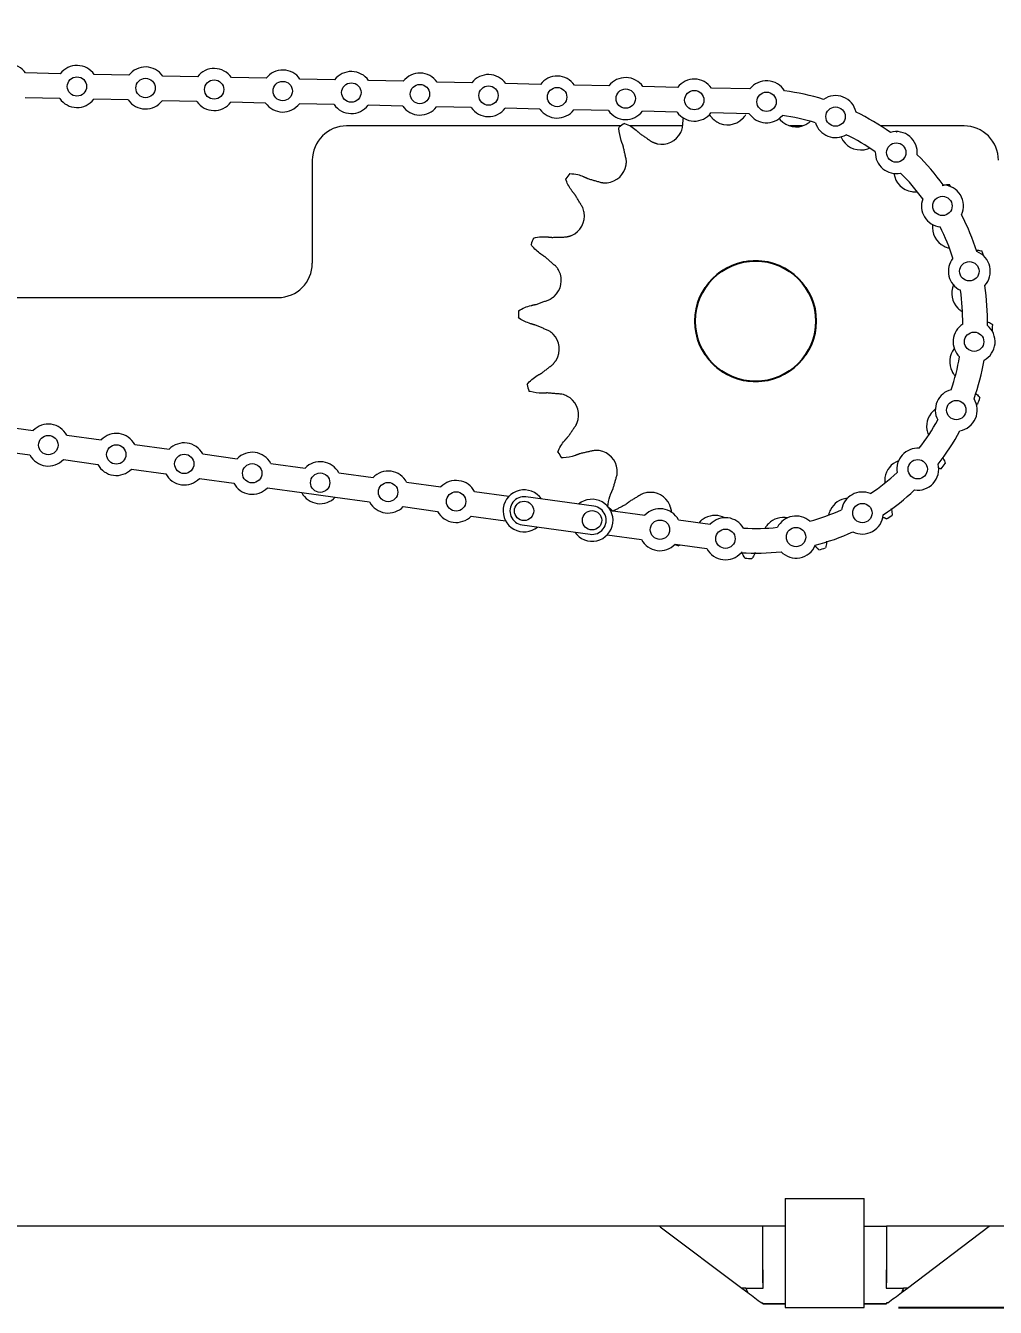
# Model space of a CAD drawing. Header units: inches. Extents: x 0.8 to 33.3, y 1.3 to 20.5.
# Drawn here: x 27.389 to 29.156, y 12.57 to 14.904 of the extents above; entities that cross this region are included whole.
import ezdxf

# ---------------------------------------------------------------- set-up
doc = ezdxf.new("R2010")
doc.units = ezdxf.units.IN
doc.header["$MEASUREMENT"] = 0
doc.header["$PDSIZE"] = -1
doc.layers.add('DIM', color=1, linetype='Continuous')
doc.styles.add('SLDTEXTSTYLE0', font='ARIAL.TTF', dxfattribs={"width": 0.7})
doc.dimstyles.new('SLDDIMSTYLE0', dxfattribs={"dimtxt": 0.15, "dimasz": 0.15, "dimexe": 0, "dimexo": 0.0625, "dimgap": 0.0375, "dimtad": 0, "dimtih": 1, "dimtoh": 1, "dimdec": 3, "dimlfac": 4, "dimrnd": 1e-09, "dimzin": 12, "dimdsep": 46, "dimtxsty": 'SLDTEXTSTYLE0', "dimsah": 1, "dimcen": 0.09, "dimadec": 0, "dimazin": 0, "dimtfac": 1, "dimtdec": 3, "dimtofl": 0, "dimtmove": 0, "dimatfit": 3, "dimfxl": 0, "dimtolj": 1, "dimtzin": 12, "dimarcsym": 0})

# ---------------------------------------------------------------- blocks, each defined once
blk = doc.blocks.new('*D14')
at = {"layer": 'DIM'}
for p, q in [((25.5614, 19.0503), (25.4864, 18.9003)), ((25.5989, 18.9753), (25.5614, 19.0503)), ((32.4113, 14.0955), (32.4113, 19.0353)), ((4.8616, 18.9753), (15.5185, 18.9753)), ((25.4489, 18.9753), (21.7544, 18.9753)), ((25.4864, 18.9003), (25.4489, 18.9753)), ((32.4113, 18.9753), (25.5989, 18.9753))]:
    blk.add_line(p, q, dxfattribs=at)
for points in [[(4.8616, 18.9753), (5.0116, 18.9553), (5.0116, 18.9953)], [(32.4113, 18.9753), (32.2613, 18.9953), (32.2613, 18.9553)]]:
    blk.add_solid(points, dxfattribs=at)
at = {"layer": 'DIM', "char_height": 0.15, "attachment_point": 1, "style": 'SLDTEXTSTYLE0'}
for s, insert in [('MIN. BACK ROOM', (15.9098, 19.1687)), (' = DOOR HEIGHT + 4\'-10" (ALLOWS FOR ACCESS)', (17.3463, 19.1687)), ('(OPERATOR TRACK MAY NEED TO BE SHORTENED FOR MIN. BACKROOM)', (15.5966, 18.9354))]:
    blk.add_mtext(s, dxfattribs=dict(at, insert=insert))
blk = doc.blocks.new('*D26')
at = {"color": 0, "linetype": 'ByBlock', "lineweight": -2}
for p, q in [((29.5388, 15.2334), (33.0168, 15.2334)), ((33.0168, 15.0834), (33.0168, 14.0169)), ((33.0168, 12.7203), (33.0168, 13.7868)), ((28.9792, 12.5703), (33.0168, 12.5703))]:
    blk.add_line(p, q, dxfattribs=at)
at = {"color": 0, "linetype": 'ByBlock'}
for points in [[(33.0168, 15.2334), (33.0418, 15.0834), (32.9918, 15.0834)], [(33.0168, 12.5703), (33.0418, 12.7203), (32.9918, 12.7203)]]:
    blk.add_solid(points, dxfattribs=at)
at = {"layer": 'DEFPOINTS', "color": 0, "linetype": 'ByBlock'}
for p in [(29.4763, 15.2334), (28.9167, 12.5703)]:
    blk.add_point(p, dxfattribs=at)
at = {"color": 0, "linetype": 'ByBlock', "insert": (33.0168, 13.9018), "char_height": 0.15, "attachment_point": 5, "style": 'SLDTEXTSTYLE0'}
blk.add_mtext('10 5/8', dxfattribs=at)
blk = doc.blocks.new('*D27')
at = {"color": 0, "linetype": 'ByBlock', "lineweight": -2}
for p, q in [((24.3488, 15.2061), (24.3488, 17.8393)), ((24.4988, 17.8393), (26.8009, 17.8393)), ((29.5738, 17.8393), (27.2717, 17.8393)), ((29.7238, 14.7037), (29.7238, 17.8393))]:
    blk.add_line(p, q, dxfattribs=at)
at = {"color": 0, "linetype": 'ByBlock'}
for points in [[(24.3488, 17.8393), (24.4988, 17.8143), (24.4988, 17.8643)], [(29.7238, 17.8393), (29.5738, 17.8143), (29.5738, 17.8643)]]:
    blk.add_solid(points, dxfattribs=at)
at = {"layer": 'DEFPOINTS', "color": 0, "linetype": 'ByBlock'}
for p in [(24.3488, 15.1436), (29.7238, 14.6412)]:
    blk.add_point(p, dxfattribs=at)
at = {"color": 0, "linetype": 'ByBlock', "insert": (27.0363, 17.8393), "char_height": 0.15, "attachment_point": 5, "style": 'SLDTEXTSTYLE0'}
blk.add_mtext('21 1/2', dxfattribs=at)

msp = doc.modelspace()

# ---------------------------------------------------------------- linework, layer by layer
at = {"color": 7, "linetype": 'Continuous', "lineweight": 15}
for p, q in [((27.452083, 14.81676), (27.388963, 14.818152)), ((27.577053, 14.814005), (27.513933, 14.815397)), ((27.702023, 14.811249), (27.638903, 14.812641)), ((27.826993, 14.808494), (27.763873, 14.809886)), ((27.951962, 14.805738), (27.888842, 14.807131)), ((28.076932, 14.802983), (28.013812, 14.804375)), ((28.201901, 14.800228), (28.138781, 14.80162)), ((28.32687, 14.797472), (28.263751, 14.798864)), ((28.451841, 14.794717), (28.388721, 14.796109)), ((28.57681, 14.791962), (28.51369, 14.793354)), ((28.708555, 14.789057), (28.63866, 14.790598)), ((27.451092, 14.771772), (27.387972, 14.773163)), ((27.576061, 14.769016), (27.512941, 14.770407)), ((27.701031, 14.766261), (27.637911, 14.767652)), ((27.826, 14.763504), (27.76288, 14.764897)), ((27.95097, 14.76075), (27.887851, 14.762141)), ((28.07594, 14.757995), (28.01282, 14.759386)), ((28.20091, 14.755238), (28.13779, 14.75663)), ((28.325879, 14.752483), (28.262759, 14.753875)), ((28.450848, 14.749729), (28.387728, 14.75112)), ((28.575818, 14.746972), (28.512698, 14.748364)), ((28.707333, 14.744073), (28.637668, 14.745609)), ((28.473217, 14.721753), (27.97382, 14.721753)), ((28.586012, 14.721753), (28.490299, 14.721753)), ((28.80421, 14.721753), (28.781361, 14.721753)), ((29.09882, 14.721753), (28.947092, 14.721753)), ((27.911319, 14.659253), (27.911319, 14.471753)), ((26.91132, 14.409252), (27.84882, 14.409252)), ((27.340243, 14.175753), (27.402784, 14.167106)), ((27.464065, 14.158632), (27.526605, 14.149985)), ((27.33408, 14.131178), (27.39662, 14.12253)), ((27.587888, 14.141511), (27.650428, 14.132864)), ((27.711709, 14.12439), (27.77425, 14.115743)), ((27.457902, 14.114057), (27.520442, 14.105409)), ((27.835531, 14.107269), (27.898071, 14.098622)), ((27.581724, 14.096936), (27.644263, 14.088288)), ((27.705546, 14.079815), (27.768086, 14.071167)), ((27.959353, 14.090148), (28.021893, 14.081501)), ((27.829368, 14.062693), (27.891908, 14.054046)), ((27.891908, 14.054046), (27.953189, 14.045572)), ((28.083175, 14.073028), (28.145716, 14.06438)), ((28.206997, 14.055907), (28.269537, 14.047258)), ((27.953189, 14.045572), (28.015729, 14.036925)), ((28.077012, 14.028451), (28.139552, 14.019804)), ((28.424445, 14.02912), (28.300623, 14.046241)), ((28.200834, 14.01133), (28.263374, 14.002683)), ((28.454641, 14.021665), (28.517182, 14.013017)), ((28.293569, 13.995226), (28.417391, 13.978107)), ((28.578463, 14.004544), (28.636473, 13.996522)), ((28.448477, 13.977088), (28.511017, 13.968441)), ((28.5723, 13.959968), (28.63031, 13.951946)), ((28.772994, 12.768627), (28.772995, 12.606527)), ((28.916744, 12.570278), (28.916744, 12.768627)), ((28.772995, 12.717925), (27.05992, 12.717925)), ((28.54487, 12.7167), (28.54487, 12.717925)), ((28.54487, 12.7167), (28.694063, 12.60521)), ((28.73237, 12.648498), (28.73237, 12.717925)), ((28.916744, 12.718048), (28.957369, 12.717925)), ((28.957369, 12.717925), (28.957369, 12.648498)), ((29.64487, 12.717925), (28.957369, 12.717925)), ((28.99543, 12.605329), (29.144496, 12.717925)), ((28.73237, 12.623316), (28.73237, 12.648498)), ((28.732733, 12.630081), (28.73237, 12.648498)), ((28.957369, 12.648498), (28.957005, 12.630081)), ((28.957369, 12.648498), (28.957369, 12.623172)), ((28.701002, 12.605476), (28.694063, 12.605329)), ((28.694063, 12.605329), (28.694063, 12.60521)), ((28.694063, 12.60521), (28.704881, 12.597126)), ((28.701002, 12.605476), (28.732914, 12.605476)), ((28.732722, 12.605476), (28.73237, 12.623316)), ((28.772995, 12.606527), (28.772995, 12.570278)), ((28.956825, 12.605476), (28.988642, 12.605476)), ((28.957369, 12.623172), (28.957012, 12.605476)), ((28.984951, 12.597205), (28.99543, 12.60521)), ((28.99543, 12.605329), (28.988642, 12.605476)), ((28.99543, 12.605329), (28.99543, 12.60521)), ((28.984675, 12.597205), (28.984951, 12.597205)), ((28.984951, 12.597414), (28.984951, 12.597205)), ((28.730278, 12.578283), (28.73237, 12.578283)), ((28.73237, 12.576652), (28.73237, 12.578283)), ((28.73237, 12.576652), (28.772995, 12.576652)), ((28.73237, 12.576409), (28.73237, 12.576652)), ((28.772995, 12.576409), (28.73237, 12.576409)), ((28.916744, 12.576652), (28.957369, 12.576652)), ((28.957369, 12.576409), (28.916744, 12.576409)), ((28.959615, 12.578413), (28.957369, 12.578413)), ((28.957369, 12.578413), (28.957369, 12.576652)), ((28.957369, 12.576652), (28.957369, 12.576409))]:
    msp.add_line(p, q, dxfattribs=at)
for centre, radius in [((27.482512, 14.793584), 0.017625), ((27.607483, 14.790828), 0.017625), ((27.732451, 14.788073), 0.017625), ((27.857422, 14.785317), 0.017625), ((27.98239, 14.782562), 0.017625), ((28.107362, 14.779807), 0.017625), ((28.232329, 14.777052), 0.017625), ((28.357299, 14.774296), 0.017625), ((28.48227, 14.77154), 0.017625), ((28.607238, 14.768786), 0.017625), ((28.738864, 14.765726), 0.017625), ((28.864591, 14.738721), 0.017625), ((28.975252, 14.673217), 0.017625), ((29.059409, 14.575988), 0.017626), ((29.108367, 14.457077), 0.017625), ((29.117062, 14.328775), 0.017625), ((29.0846, 14.204349), 0.017626), ((27.430343, 14.140581), 0.017625), ((27.554165, 14.123461), 0.017625), ((27.677985, 14.106339), 0.017625), ((27.801807, 14.089217), 0.017625), ((29.014332, 14.09665), 0.017625), ((27.925628, 14.072097), 0.017624), ((28.049452, 14.054977), 0.017625), ((28.173276, 14.037856), 0.017625), ((28.297097, 14.020734), 0.017625), ((28.913522, 14.016813), 0.017625), ((28.420919, 14.003613), 0.017625), ((28.544739, 13.986492), 0.017625), ((28.664031, 13.969998), 0.017625), ((28.792589, 13.973089), 0.017625)]:
    msp.add_circle(centre, radius, dxfattribs=at)
msp.add_circle((28.718819, 14.366228), 0.11)
for centre, radius, start, end in [((27.357543, 14.796341), 0.038249, 34.767293, 142.707071), ((27.482512, 14.793583), 0.038251, 34.769724, 142.704688), ((27.607482, 14.79083), 0.038249, 34.766819, 142.705373), ((27.732452, 14.788072), 0.038251, 34.769724, 142.704688), ((27.857422, 14.785318), 0.03825, 34.769209, 142.705155), ((27.982391, 14.782562), 0.03825, 34.768574, 142.705839), ((28.107361, 14.779807), 0.03825, 34.769209, 142.705155), ((28.23233, 14.777053), 0.038249, 34.766793, 142.705398), ((28.3573, 14.774295), 0.038251, 34.770403, 142.70401), ((28.482269, 14.771542), 0.038249, 34.768469, 142.705895), ((28.607239, 14.768784), 0.038251, 34.769483, 142.702757), ((28.738865, 14.765725), 0.03825, 30.973979, 142.411509), ((28.718831, 14.366284), 0.422442, 72.938904, 82.815935), ((28.864592, 14.738722), 0.038249, 12.47171, 124.782933), ((27.482513, 14.793583), 0.038249, 214.767559, 322.704633), ((27.607482, 14.790829), 0.038251, 214.769724, 322.704688), ((27.732452, 14.788073), 0.03825, 214.769209, 322.705155), ((27.857421, 14.785318), 0.038251, 214.769724, 322.704688), ((27.982391, 14.782562), 0.038249, 214.768469, 322.705895), ((28.107361, 14.779807), 0.03825, 214.768074, 322.704166), ((28.23233, 14.777051), 0.038249, 214.768444, 322.705921), ((28.357299, 14.774296), 0.03825, 214.769209, 322.705155), ((28.48227, 14.77154), 0.03825, 214.766696, 322.705544), ((28.607239, 14.768785), 0.03825, 214.769209, 322.705155), ((28.667838, 14.762489), 0.038815, 239.562485, 315.100025), ((28.738865, 14.765724), 0.038249, 214.475429, 318.84874), ((28.792785, 14.75885), 0.038817, 221.564213, 297.098678), ((28.718806, 14.366167), 0.377562, 73.190351, 82.564587), ((28.718788, 14.36617), 0.422566, 54.440732, 64.314947), ((27.97382, 14.659252), 0.062501, 90.000469, 179.999531), ((28.718426, 14.366808), 0.431409, 123.518659, 125.14421), ((28.547882, 14.72734), 0.038814, 257.561587, 333.10104), ((28.864591, 14.738721), 0.038251, 196.908633, 300.346678), ((28.718822, 14.366229), 0.377498, 54.68986, 64.065734), ((28.975252, 14.673217), 0.03825, 353.974377, 106.280362), ((29.09882, 14.659254), 0.062499, 359.998777, 90.000148), ((28.910492, 14.716777), 0.038816, 203.563532, 279.099323), ((28.975252, 14.673217), 0.03825, 178.407068, 281.846484), ((28.718795, 14.366207), 0.422532, 35.940208, 45.814985), ((28.718679, 14.366359), 0.431918, 141.521816, 143.145416), ((28.444659, 14.656844), 0.038815, 275.561795, 351.100521), ((29.009434, 14.640388), 0.038813, 187.669353, 261.101479), ((28.718851, 14.366245), 0.377465, 36.190421, 45.567102), ((29.059408, 14.575985), 0.038251, 335.476509, 87.77967), ((28.599385, 14.283187), 0.577575, 34.57247, 35.058892), ((29.059408, 14.575985), 0.038249, 159.904226, 263.349941), ((28.36827, 14.557901), 0.038817, 293.564484, 9.098371), ((29.079932, 14.537165), 0.038815, 172.525599, 243.099982), ((28.718813, 14.36623), 0.422505, 17.439182, 27.314653), ((28.718779, 14.366215), 0.377542, 17.689598, 27.064391), ((28.719259, 14.366061), 0.432579, 159.519386, 161.14045), ((27.848819, 14.471752), 0.0625, 270.000933, 0.000143), ((28.718819, 14.366228), 0.11, 196.504633, 163.495367), ((29.108366, 14.457076), 0.03825, 141.407787, 244.848774), ((29.108366, 14.457076), 0.038251, 316.974219, 69.281324), ((28.706939, 14.362697), 0.444503, 16.008053, 17.126167), ((28.326199, 14.440192), 0.038815, 311.561953, 27.100938), ((29.115083, 14.417209), 0.038817, 157.242968, 225.096967), ((28.718942, 14.366236), 0.422377, 358.938343, 8.816831), ((28.718768, 14.366227), 0.377552, 359.189985, 8.564411), ((28.720427, 14.366171), 0.433718, 177.521466, 179.138235), ((29.117063, 14.328776), 0.03825, 122.907397, 226.348004), ((29.117061, 14.328776), 0.038251, 298.47597, 50.779394), ((28.711954, 14.366438), 0.438978, 357.531152, 359.128548), ((28.32256, 14.315246), 0.038814, 329.560687, 45.101823), ((29.111433, 14.292263), 0.038808, 141.825558, 207.105749), ((28.718738, 14.366246), 0.377583, 340.691029, 350.064839), ((28.71882, 14.366228), 0.422499, 340.439728, 350.315336), ((28.720636, 14.366758), 0.434002, 195.523065, 197.138842), ((29.084599, 14.204347), 0.03825, 104.405931, 207.846864), ((28.357707, 14.19529), 0.038816, 347.563367, 63.099259), ((29.084599, 14.204347), 0.03825, 279.973613, 32.28125), ((28.718381, 14.366395), 0.432579, 339.519386, 341.14045), ((29.069366, 14.174557), 0.038814, 126.310811, 189.100361), ((27.430342, 14.140581), 0.03825, 28.15951, 136.09511), ((28.718799, 14.366233), 0.37752, 322.190943, 331.566296), ((27.554165, 14.12346), 0.038251, 28.159495, 136.095423), ((28.718862, 14.366198), 0.422448, 321.939253, 331.816252), ((27.430343, 14.140581), 0.038249, 208.158414, 316.096206), ((27.677987, 14.106341), 0.038249, 28.157131, 136.097489), ((27.801809, 14.08922), 0.038249, 28.156749, 136.097871), ((28.716926, 14.364895), 0.429795, 213.511115, 215.142681), ((28.428205, 14.092068), 0.038813, 5.561289, 81.100911), ((29.014332, 14.096649), 0.03825, 85.906867, 189.346351), ((27.554165, 14.123462), 0.038251, 208.160973, 316.093945), ((27.92563, 14.072099), 0.038249, 28.156749, 136.097871), ((28.992977, 14.075614), 0.038811, 110.972027, 171.103057), ((29.014332, 14.096648), 0.03825, 261.47406, 13.781548), ((28.71896, 14.366096), 0.431918, 321.521816, 323.145416), ((27.677987, 14.106341), 0.038251, 208.161131, 316.093787), ((28.049453, 14.054976), 0.038251, 28.161072, 136.095998), ((28.173275, 14.037856), 0.03825, 28.159992, 136.096781), ((28.718873, 14.36616), 0.377413, 303.688723, 313.066678), ((27.801809, 14.089218), 0.03825, 208.15951, 316.09511), ((27.92563, 14.072098), 0.03825, 208.159892, 316.094728), ((28.297097, 14.020735), 0.03825, 34.44247, 309.812377), ((28.527148, 14.015678), 0.038816, 23.563532, 99.099323), ((28.913523, 14.016811), 0.038251, 67.409434, 170.84591), ((28.718859, 14.366184), 0.422442, 303.43851, 313.315544), ((28.049453, 14.054978), 0.038251, 208.160973, 316.093945), ((28.297096, 14.020734), 0.02575, 82.127235, 262.127613), ((28.420918, 14.003613), 0.03825, 214.442242, 129.812606), ((28.420919, 14.003613), 0.025749, 262.12398, 82.13051), ((28.88976, 14.005111), 0.03882, 95.778384, 153.096957), ((28.173275, 14.037855), 0.03825, 208.15951, 316.09511), ((28.719774, 14.367441), 0.433653, 231.52067, 233.137866), ((28.54474, 13.986492), 0.03825, 28.159892, 136.094728), ((28.644854, 13.973609), 0.038814, 61.805876, 117.100463), ((28.664033, 13.969998), 0.038249, 30.406453, 136.097349), ((28.769798, 13.969974), 0.038808, 78.822902, 135.10469), ((28.79259, 13.973089), 0.03825, 48.908899, 152.348429), ((28.718889, 14.366042), 0.377303, 285.186884, 294.567665), ((28.913523, 14.016812), 0.038249, 242.972569, 355.282985), ((28.719213, 14.365648), 0.431409, 303.518659, 305.14421), ((28.718819, 14.366363), 0.377635, 266.690973, 276.063489), ((28.718901, 14.366012), 0.42227, 284.936605, 294.817821), ((28.54474, 13.986492), 0.03825, 208.16009, 316.09698), ((28.71177, 14.346131), 0.410812, 250.126995, 251.166971), ((28.664032, 13.969998), 0.03825, 208.160507, 318.281414), ((28.718822, 14.366206), 0.422478, 266.439162, 276.315446), ((28.792589, 13.973087), 0.038248, 224.47159, 336.78449), ((28.720408, 14.360811), 0.426464, 285.508785, 287.153122), ((28.718724, 14.362644), 0.428525, 267.511749, 269.148271), ((27.466573, 12.608479), 1.266344, 359.864123, 0.977402), ((30.256602, 12.608234), 1.299781, 179.036917, 180.121557), ((28.648595, 12.576056), 0.0601, 20.522679, 29.30909), ((29.042251, 12.576062), 0.061149, 151.247994, 159.562891), ((35.723016, 22.029928), 11.757209, 233.350246, 233.5043529), ((21.090207, 23.098322), 13.137581, 306.798291, 306.9364097)]:
    msp.add_arc(centre, radius, start, end, dxfattribs=at)
for points in [[(28.585753, 14.718828), (28.587299, 14.736261)], [(28.634598, 14.742576), (28.64055, 14.734885)], [(28.64055, 14.734885), (28.648175, 14.729023)], [(28.76212, 14.73546), (28.763742, 14.733097)], [(28.501521, 14.713892), (28.508597, 14.707551)], [(28.508597, 14.707551), (28.530459, 14.692655)], [(28.477385, 14.686236), (28.474054, 14.695133)], [(28.483306, 14.660451), (28.477385, 14.686236)], [(28.530459, 14.692655), (28.539522, 14.689436)], [(28.404723, 14.629727), (28.413411, 14.625883)], [(28.413411, 14.625883), (28.438807, 14.618472)], [(28.438807, 14.618472), (28.44842, 14.618211)], [(28.390314, 14.595966), (28.384396, 14.603398)], [(28.403913, 14.573273), (28.390314, 14.595966)], [(28.338669, 14.51977), (28.34812, 14.518798)], [(28.34812, 14.518798), (28.374565, 14.519597)], [(28.374565, 14.519597), (28.383788, 14.52232)], [(28.335399, 14.483208), (28.327474, 14.488448)], [(28.355345, 14.465827), (28.335399, 14.483208)], [(28.319117, 14.396779), (28.34402, 14.40571)], [(28.34402, 14.40571), (28.35195, 14.41115)], [(28.309828, 14.394782), (28.319117, 14.396779)], [(28.318017, 14.358999), (28.30886, 14.361533)], [(28.342357, 14.348633), (28.318017, 14.358999)], [(28.329239, 14.271769), (28.350163, 14.287958)], [(28.350163, 14.287958), (28.356024, 14.295582)], [(28.321023, 14.266999), (28.329239, 14.271769)], [(28.339867, 14.235499), (28.330375, 14.235079)], [(28.366219, 14.23316), (28.339867, 14.235499)], [(29.123617, 14.21504), (29.121058, 14.214596)], [(28.377497, 14.156004), (28.392393, 14.177868)], [(28.392393, 14.177868), (28.395612, 14.18693)], [(28.371155, 14.148929), (28.377497, 14.156004)], [(28.398811, 14.124794), (28.389914, 14.121462)], [(28.424596, 14.130714), (28.398811, 14.124794)], [(28.459165, 14.060819), (28.466575, 14.086215)], [(28.466575, 14.086215), (28.466836, 14.095829)], [(29.057085, 14.09735), (29.051957, 14.098057)], [(28.45532, 14.05213), (28.459165, 14.060819)], [(28.481649, 14.031803), (28.459629, 14.020483)], [(28.489081, 14.037723), (28.481649, 14.031803)], [(28.511774, 14.05132), (28.489081, 14.037723)], [(28.56545, 14.021972), (28.562728, 14.031196)], [(28.565581, 14.017652), (28.56545, 14.021972)], [(28.957441, 14.00598), (28.950461, 14.009244)], [(28.619219, 14.002753), (28.616229, 13.999321)], [(28.581179, 13.95874), (28.579155, 13.957312)], [(28.834439, 13.949874), (28.827747, 13.956128)], [(28.772994, 12.768627), (28.916744, 12.768627)], [(28.772995, 12.570278), (28.916744, 12.570278)]]:
    msp.add_open_spline(points, degree=1, dxfattribs=at)
for points, knots in [([(28.695333, 14.73509), (28.696343, 14.736163), (28.698549, 14.738507), (28.700285, 14.74122), (28.701225, 14.742691)], [0, 0, 0, 0, 0.45790072, 1, 1, 1, 1]), ([(28.810467, 14.724294), (28.811759, 14.725003), (28.814582, 14.72655), (28.81707, 14.728594), (28.81842, 14.729702)], [0, 0, 0, 0, 0.45778369, 1, 1, 1, 1]), ([(28.474054, 14.695133), (28.472076, 14.702305), (28.46985, 14.710375), (28.470068, 14.718651), (28.470092, 14.719573)], [0, 0, 0, 0, 0.88860199, 1, 1, 1, 1]), ([(28.480199, 14.726476), (28.484182, 14.724852), (28.49191, 14.721702), (28.498384, 14.716441), (28.501521, 14.713892)], [0, 0, 0, 0, 0.51538271, 1, 1, 1, 1]), ([(28.582497, 14.709779), (28.583126, 14.711112), (28.5845, 14.714023), (28.585312, 14.717139), (28.585753, 14.718828)], [0, 0, 0, 0, 0.4578404, 1, 1, 1, 1]), ([(28.975213, 14.711064), (28.975279, 14.711101), (28.97614, 14.711575), (28.977112, 14.711781), (28.97801, 14.711972)], [0, 0, 0, 0, 0.07701229, 1, 1, 1, 1]), ([(28.483006, 14.650839), (28.483193, 14.652301), (28.4836, 14.655494), (28.483409, 14.658708), (28.483306, 14.660451)], [0, 0, 0, 0, 0.45791158, 1, 1, 1, 1]), ([(28.91663, 14.678449), (28.918078, 14.678723), (28.921241, 14.679322), (28.924239, 14.680498), (28.925864, 14.681135)], [0, 0, 0, 0, 0.45786599, 1, 1, 1, 1]), ([(28.380555, 14.635106), (28.385425, 14.634715), (28.393751, 14.634048), (28.401505, 14.630995), (28.404723, 14.629727)], [0, 0, 0, 0, 0.58494715, 1, 1, 1, 1]), ([(28.384396, 14.603398), (28.380293, 14.609622), (28.375686, 14.616612), (28.373333, 14.624548), (28.373076, 14.625418)], [0, 0, 0, 0, 0.89046821, 1, 1, 1, 1]), ([(29.059071, 14.61309), (29.062492, 14.613998), (29.066813, 14.615145), (29.071243, 14.614989), (29.072166, 14.614956)], [0, 0, 0, 0, 0.79173829, 1, 1, 1, 1]), ([(29.00343, 14.602042), (29.004892, 14.601855), (29.008085, 14.601448), (29.0113, 14.601638), (29.013043, 14.601741)], [0, 0, 0, 0, 0.45785727, 1, 1, 1, 1]), ([(28.406599, 14.564039), (28.406324, 14.565487), (28.405724, 14.568649), (28.40455, 14.571647), (28.403913, 14.573273)], [0, 0, 0, 0, 0.45778165, 1, 1, 1, 1]), ([(28.314023, 14.517416), (28.319006, 14.51859), (28.327139, 14.520506), (28.335451, 14.519975), (28.338669, 14.51977)], [0, 0, 0, 0, 0.61278835, 1, 1, 1, 1]), ([(28.327474, 14.488448), (28.321641, 14.493107), (28.3151, 14.498331), (28.310411, 14.505153), (28.309903, 14.505892)], [0, 0, 0, 0, 0.891696693, 1, 1, 1, 1]), ([(29.062371, 14.50255), (29.063704, 14.501921), (29.066615, 14.500547), (29.069731, 14.499735), (29.07142, 14.499295)], [0, 0, 0, 0, 0.45791674, 1, 1, 1, 1]), ([(29.120771, 14.49559), (29.123601, 14.495425), (29.127359, 14.495205), (29.130866, 14.493912), (29.131733, 14.493593)], [0, 0, 0, 0, 0.75285917, 1, 1, 1, 1]), ([(28.360752, 14.457875), (28.360044, 14.459167), (28.358497, 14.46199), (28.356453, 14.464478), (28.355345, 14.465827)], [0, 0, 0, 0, 0.45788491, 1, 1, 1, 1]), ([(28.287115, 14.384927), (28.290769, 14.387195), (28.29786, 14.391596), (28.305922, 14.393742), (28.309828, 14.394782)], [0, 0, 0, 0, 0.51539985, 1, 1, 1, 1]), ([(29.087681, 14.389715), (29.088755, 14.388705), (29.091099, 14.386499), (29.093812, 14.384764), (29.095282, 14.383823)], [0, 0, 0, 0, 0.45799599, 1, 1, 1, 1]), ([(28.30886, 14.361533), (28.301895, 14.364149), (28.294058, 14.367093), (28.28749, 14.372133), (28.286758, 14.372694)], [0, 0, 0, 0, 0.88861689, 1, 1, 1, 1]), ([(29.140788, 14.365185), (29.143529, 14.364117), (29.147136, 14.36271), (29.150156, 14.360333), (29.150881, 14.359762)], [0, 0, 0, 0, 0.759695821, 1, 1, 1, 1]), ([(28.349957, 14.34274), (28.348883, 14.343751), (28.34654, 14.345957), (28.343827, 14.347692), (28.342357, 14.348633)], [0, 0, 0, 0, 0.45794666, 1, 1, 1, 1]), ([(28.302465, 14.250608), (28.30524, 14.253894), (28.310624, 14.260272), (28.317628, 14.264803), (28.321023, 14.266999)], [0, 0, 0, 0, 0.51541092, 1, 1, 1, 1]), ([(29.076887, 14.274581), (29.077595, 14.273288), (29.079142, 14.270466), (29.081187, 14.267977), (29.082295, 14.266628)], [0, 0, 0, 0, 0.45788491, 1, 1, 1, 1]), ([(28.330375, 14.235079), (28.322944, 14.235416), (28.314581, 14.235795), (28.306776, 14.238555), (28.305907, 14.238863)], [0, 0, 0, 0, 0.88859811, 1, 1, 1, 1]), ([(28.375269, 14.229906), (28.373936, 14.230535), (28.371025, 14.231908), (28.367908, 14.23272), (28.366219, 14.23316)], [0, 0, 0, 0, 0.45791674, 1, 1, 1, 1]), ([(29.11961, 14.235022), (29.121978, 14.233086), (29.125047, 14.230577), (29.127236, 14.22731), (29.127736, 14.226564)], [0, 0, 0, 0, 0.77174832, 1, 1, 1, 1]), ([(29.031041, 14.168418), (29.031315, 14.16697), (29.031915, 14.163807), (29.03309, 14.160808), (29.033726, 14.159183)], [0, 0, 0, 0, 0.45784614, 1, 1, 1, 1]), ([(28.358572, 14.127606), (28.360196, 14.131589), (28.363346, 14.139317), (28.368606, 14.145791), (28.371155, 14.148929)], [0, 0, 0, 0, 0.51539713, 1, 1, 1, 1]), ([(28.389914, 14.121462), (28.382742, 14.119486), (28.374671, 14.117262), (28.366396, 14.117475), (28.365474, 14.117499)], [0, 0, 0, 0, 0.88860166, 1, 1, 1, 1]), ([(28.434209, 14.130414), (28.432747, 14.1306), (28.429554, 14.131008), (28.426339, 14.130817), (28.424596, 14.130714)], [0, 0, 0, 0, 0.45785727, 1, 1, 1, 1]), ([(29.059339, 14.117804), (29.061032, 14.115173), (29.06322, 14.111772), (29.064315, 14.107912), (29.064564, 14.107038)], [0, 0, 0, 0, 0.773638768, 1, 1, 1, 1]), ([(28.954633, 14.081617), (28.954446, 14.080155), (28.954039, 14.076962), (28.95423, 14.073748), (28.954334, 14.072005)], [0, 0, 0, 0, 0.45791158, 1, 1, 1, 1]), ([(28.449941, 14.027963), (28.450602, 14.034519), (28.451442, 14.042845), (28.45464, 14.050503), (28.45532, 14.05213)], [0, 0, 0, 0, 0.78746917, 1, 1, 1, 1]), ([(28.521009, 14.054006), (28.519561, 14.053732), (28.516398, 14.053133), (28.5134, 14.051958), (28.511774, 14.05132)], [0, 0, 0, 0, 0.45781343, 1, 1, 1, 1]), ([(28.627172, 14.008161), (28.62588, 14.007453), (28.623057, 14.005906), (28.620569, 14.003861), (28.619219, 14.002753)], [0, 0, 0, 0, 0.45788491, 1, 1, 1, 1]), ([(28.855141, 14.022676), (28.854512, 14.021344), (28.853138, 14.018433), (28.852326, 14.015317), (28.851886, 14.013628)], [0, 0, 0, 0, 0.45785626, 1, 1, 1, 1]), ([(28.965873, 14.024936), (28.966684, 14.021859), (28.967733, 14.017883), (28.967582, 14.013805), (28.967548, 14.012883)], [0, 0, 0, 0, 0.77368724, 1, 1, 1, 1]), ([(28.742307, 13.997365), (28.741296, 13.996292), (28.73909, 13.993948), (28.737355, 13.991235), (28.736414, 13.989765)], [0, 0, 0, 0, 0.45790072, 1, 1, 1, 1]), ([(28.848338, 13.965456), (28.848157, 13.962224), (28.847923, 13.958064), (28.846501, 13.954182), (28.846184, 13.953315)], [0, 0, 0, 0, 0.77671409, 1, 1, 1, 1]), ([(28.70012, 13.934524), (28.697679, 13.938103), (28.695191, 13.941749), (28.693866, 13.945898), (28.693841, 13.945975)], [0, 0, 0, 0, 0.98150993, 1, 1, 1, 1]), ([(28.718207, 13.94516), (28.717021, 13.942103), (28.715499, 13.938179), (28.712923, 13.934893), (28.712354, 13.934167)], [0, 0, 0, 0, 0.77892459, 1, 1, 1, 1])]:
    msp.add_open_spline(points, degree=3, knots=knots, dxfattribs=at)

# ---------------------------------------------------------------- dimensions: what is measured, and where the dimension line sits
at = {"layer": 'DIM'}
dim = msp.add_linear_dim(base=(4.861604, 18.975308), p1=(32.41132, 14.035478), p2=(4.861604, 20.469534), text='MIN. BACK ROOM = DOOR HEIGHT + 4\'-10" (ALLOWS FOR ACCESS)\\P(OPERATOR TRACK MAY NEED TO BE SHORTENED FOR MIN. BACKROOM)', dimstyle='SLDDIMSTYLE0', dxfattribs=at)
dim.commit()
dim.dimension.update_dxf_attribs({"geometry": '*D14', "text_midpoint": (18.636462, 18.975308)})
dim = msp.add_linear_dim(base=(29.72382, 17.839293), p1=(24.34882, 15.143628), p2=(29.72382, 14.641228), dimstyle='SLDDIMSTYLE0', override={"dimdec": 4, "dimlunit": 5, "dimfrac": 2}, dxfattribs=at)
dim.commit()
dim.dimension.update_dxf_attribs({"geometry": '*D27', "text_midpoint": (27.03632, 17.839293)})
dim = msp.add_linear_dim(base=(33.016845, 15.233378), p1=(28.916745, 12.570278), p2=(29.476259, 15.233378), angle=90, dimstyle='SLDDIMSTYLE0', override={"dimdec": 4, "dimlunit": 5, "dimfrac": 2}, dxfattribs=at)
dim.commit()
dim.dimension.update_dxf_attribs({"geometry": '*D26', "text_midpoint": (33.016845, 13.901828)})

doc.saveas('drawing.dxf')
